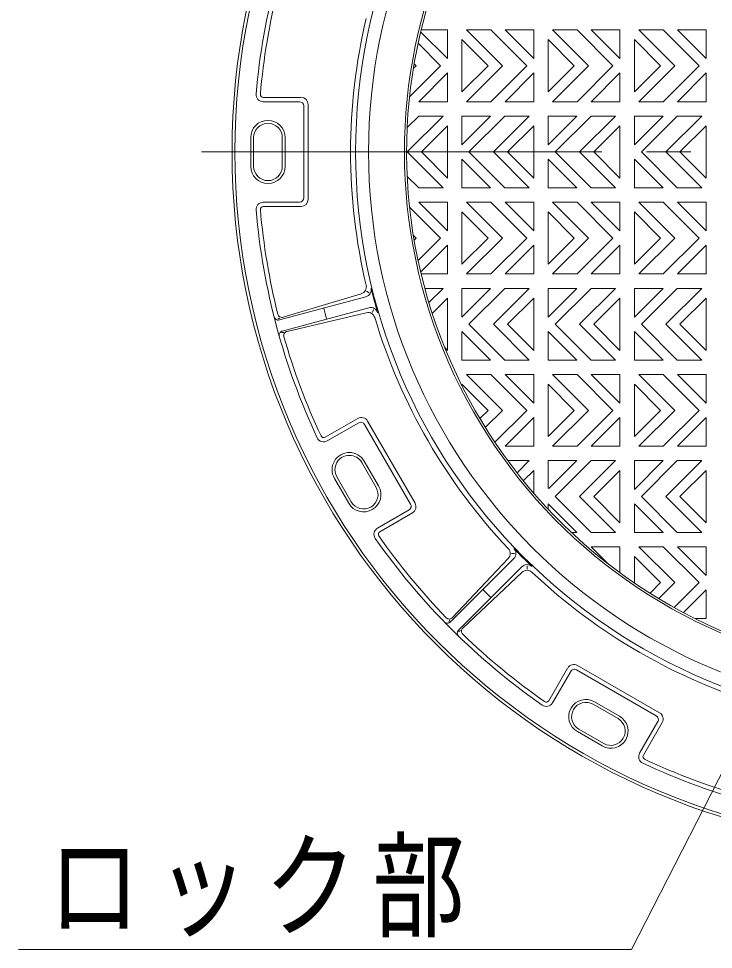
# Model space of a CAD drawing. Units: millimetres, scale not verified. Extents: x -6164 to 5771, y -4092 to 4364.
# Drawn here: x 1524 to 1993, y -1836 to -1208 of the extents above; entities that cross this region are included whole.
import ezdxf

# ---------------------------------------------------------------- set-up
doc = ezdxf.new("R2010")
doc.units = ezdxf.units.MM
doc.header["$LTSCALE"] = 30
doc.linetypes.add('CHAIN2', pattern=[12, 9, -1, 1, -1])
for name, color, linetype, lineweight in [('0-2', 3, 'Continuous', 9), ('0-A_鉄蓋', 4, 'Continuous', 9), ('0-D', 4, 'Continuous', 9)]:
    doc.layers.add(name, color=color, linetype=linetype, lineweight=lineweight)
doc.styles.add('ＭＳ ゴシック', font='')
doc.styles.get('ＭＳ ゴシック').set_extended_font_data('MS Gothic')

msp = doc.modelspace()

# ---------------------------------------------------------------- linework, layer by layer
at = {"layer": '0-A_鉄蓋'}
for p, q in [((1795.19, -1216.71), (1813.34, -1234.86)), ((1795.49, -1215.48), (1813.34, -1215.48)), ((1813.34, -1215.48), (1813.34, -1234.86)), ((1850.29, -1239.7), (1826.06, -1215.48)), ((1826.06, -1215.48), (1842.51, -1215.48)), ((1842.51, -1215.48), (1866.73, -1239.7)), ((1852.1, -1215.48), (1871.48, -1215.48)), ((1852.1, -1215.48), (1871.48, -1234.86)), ((1871.48, -1215.48), (1871.48, -1234.86)), ((1908.43, -1239.7), (1884.21, -1215.48)), ((1884.21, -1215.48), (1900.65, -1215.48)), ((1900.65, -1215.48), (1924.88, -1239.7)), ((1910.25, -1215.48), (1929.63, -1215.48)), ((1910.25, -1215.48), (1929.63, -1234.86)), ((1929.63, -1215.48), (1929.63, -1234.86)), ((1966.58, -1239.7), (1942.35, -1215.48)), ((1942.35, -1215.48), (1958.8, -1215.48)), ((1958.8, -1215.48), (1983.02, -1239.7)), ((1968.39, -1215.48), (1987.77, -1215.48)), ((1968.39, -1215.48), (1987.77, -1234.86)), ((1987.77, -1215.48), (1987.77, -1234.86)), ((1793.43, -1224.54), (1808.59, -1239.7)), ((1787.69, -1260.6), (1808.59, -1239.7)), ((1792.14, -1239.7), (1790.24, -1241.61)), ((1792.14, -1239.7), (1790.78, -1238.34)), ((1823.03, -1257.37), (1840.7, -1239.7)), ((1850.29, -1239.7), (1826.06, -1263.93)), ((1842.51, -1263.93), (1866.73, -1239.7)), ((1881.17, -1257.37), (1898.84, -1239.7)), ((1908.43, -1239.7), (1884.21, -1263.93)), ((1900.65, -1263.93), (1924.88, -1239.7)), ((1939.32, -1257.37), (1956.98, -1239.7)), ((1966.58, -1239.7), (1942.35, -1263.93)), ((1958.8, -1263.93), (1983.02, -1239.7)), ((1813.34, -1244.55), (1793.96, -1263.93)), ((1813.34, -1263.93), (1813.34, -1244.55)), ((1871.48, -1244.55), (1852.1, -1263.93)), ((1871.48, -1263.93), (1871.48, -1244.55)), ((1929.63, -1244.55), (1910.25, -1263.93)), ((1929.63, -1263.93), (1929.63, -1244.55)), ((1987.77, -1244.55), (1968.39, -1263.93)), ((1987.77, -1263.93), (1987.77, -1244.55)), ((1813.34, -1263.93), (1793.96, -1263.93)), ((1842.51, -1263.93), (1826.06, -1263.93)), ((1871.48, -1263.93), (1852.1, -1263.93)), ((1900.65, -1263.93), (1884.21, -1263.93)), ((1929.63, -1263.93), (1910.25, -1263.93)), ((1958.8, -1263.93), (1942.35, -1263.93)), ((1987.77, -1263.93), (1968.39, -1263.93)), ((1793.86, -1273.62), (1786.11, -1281.38)), ((1842.41, -1273.62), (1823.03, -1273.62)), ((1823.03, -1273.62), (1823.03, -1293)), ((1842.41, -1273.62), (1823.03, -1293)), ((1852, -1273.62), (1827.78, -1297.85)), ((1844.22, -1297.85), (1868.45, -1273.62)), ((1868.45, -1273.62), (1852, -1273.62)), ((1900.55, -1273.62), (1881.17, -1273.62)), ((1881.17, -1273.62), (1881.17, -1293)), ((1900.55, -1273.62), (1881.17, -1293)), ((1910.15, -1273.62), (1885.92, -1297.85)), ((1902.37, -1297.85), (1926.59, -1273.62)), ((1926.59, -1273.62), (1910.15, -1273.62)), ((1958.7, -1273.62), (1939.32, -1273.62)), ((1939.32, -1273.62), (1939.32, -1293)), ((1958.7, -1273.62), (1939.32, -1293)), ((1968.29, -1273.62), (1944.07, -1297.85)), ((1929.63, -1280.18), (1911.96, -1297.85)), ((1929.63, -1315.51), (1929.63, -1280.18)), ((1786.08, -1297.85), (1810.31, -1322.07)), ((1813.34, -1315.51), (1795.67, -1297.85)), ((1852, -1322.07), (1827.78, -1297.85)), ((1844.22, -1297.85), (1868.45, -1322.07)), ((1871.48, -1315.51), (1853.82, -1297.85)), ((1910.15, -1322.07), (1885.92, -1297.85)), ((1902.37, -1297.85), (1926.59, -1322.07)), ((1929.63, -1315.51), (1911.96, -1297.85)), ((1968.29, -1322.07), (1944.07, -1297.85)), ((1960.51, -1297.85), (1984.74, -1322.07)), ((1987.77, -1315.51), (1970.1, -1297.85)), ((1823.03, -1302.69), (1842.41, -1322.07)), ((1823.03, -1322.07), (1823.03, -1302.69)), ((1881.17, -1302.69), (1900.55, -1322.07)), ((1881.17, -1322.07), (1881.17, -1302.69)), ((1793.86, -1322.07), (1786.11, -1314.32)), ((1793.86, -1322.07), (1810.31, -1322.07)), ((1823.03, -1322.07), (1842.41, -1322.07)), ((1852, -1322.07), (1868.45, -1322.07)), ((1881.17, -1322.07), (1900.55, -1322.07)), ((1910.15, -1322.07), (1926.59, -1322.07)), ((1939.32, -1322.07), (1958.7, -1322.07)), ((1968.29, -1322.07), (1984.74, -1322.07)), ((1813.34, -1351.15), (1793.96, -1331.76)), ((1813.34, -1331.76), (1793.96, -1331.76)), ((1813.34, -1331.76), (1813.34, -1351.15)), ((1842.51, -1331.76), (1826.06, -1331.76)), ((1850.29, -1355.99), (1826.06, -1331.76)), ((1842.51, -1331.76), (1866.73, -1355.99)), ((1871.48, -1351.15), (1852.1, -1331.76)), ((1871.48, -1331.76), (1852.1, -1331.76)), ((1871.48, -1331.76), (1871.48, -1351.15)), ((1900.65, -1331.76), (1884.21, -1331.76)), ((1908.43, -1355.99), (1884.21, -1331.76)), ((1900.65, -1331.76), (1924.88, -1355.99)), ((1929.63, -1351.15), (1910.25, -1331.76)), ((1929.63, -1331.76), (1910.25, -1331.76)), ((1929.63, -1331.76), (1929.63, -1351.15)), ((1958.8, -1331.76), (1942.35, -1331.76)), ((1966.58, -1355.99), (1942.35, -1331.76)), ((1958.8, -1331.76), (1983.02, -1355.99)), ((1987.77, -1351.15), (1968.39, -1331.76)), ((1987.77, -1331.76), (1968.39, -1331.76)), ((1987.77, -1331.76), (1987.77, -1351.15)), ((1787.69, -1335.1), (1808.59, -1355.99)), ((1823.03, -1338.32), (1840.7, -1355.99)), ((1881.17, -1338.32), (1898.84, -1355.99)), ((1939.32, -1338.32), (1956.98, -1355.99)), ((1792.14, -1355.99), (1790.24, -1354.08)), ((1792.14, -1355.99), (1790.78, -1357.35)), ((1793.43, -1371.15), (1808.59, -1355.99)), ((1850.29, -1355.99), (1826.06, -1380.22)), ((1842.51, -1380.22), (1866.73, -1355.99)), ((1908.43, -1355.99), (1884.21, -1380.22)), ((1900.65, -1380.22), (1924.88, -1355.99)), ((1966.58, -1355.99), (1942.35, -1380.22)), ((1958.8, -1380.22), (1983.02, -1355.99)), ((1795.19, -1378.98), (1813.34, -1360.84)), ((1813.34, -1380.22), (1813.34, -1360.84)), ((1852.1, -1380.22), (1871.48, -1360.84)), ((1871.48, -1380.22), (1871.48, -1360.84)), ((1910.25, -1380.22), (1929.63, -1360.84)), ((1929.63, -1380.22), (1929.63, -1360.84)), ((1968.39, -1380.22), (1987.77, -1360.84)), ((1987.77, -1380.22), (1987.77, -1360.84)), ((1795.49, -1380.22), (1813.34, -1380.22)), ((1826.06, -1380.22), (1842.51, -1380.22)), ((1852.1, -1380.22), (1871.48, -1380.22)), ((1884.21, -1380.22), (1900.65, -1380.22)), ((1910.25, -1380.22), (1929.63, -1380.22)), ((1942.35, -1380.22), (1958.8, -1380.22)), ((1968.39, -1380.22), (1987.77, -1380.22)), ((1797.96, -1389.91), (1810.31, -1389.91)), ((1800.71, -1399.51), (1810.31, -1389.91)), ((1823.03, -1409.29), (1842.41, -1389.91)), ((1823.03, -1389.91), (1823.03, -1409.29)), ((1823.03, -1389.91), (1842.41, -1389.91)), ((1852, -1389.91), (1827.78, -1414.14)), ((1844.22, -1414.14), (1868.45, -1389.91)), ((1852, -1389.91), (1868.45, -1389.91)), ((1881.17, -1409.29), (1900.55, -1389.91)), ((1881.17, -1389.91), (1881.17, -1409.29)), ((1881.17, -1389.91), (1900.55, -1389.91)), ((1910.15, -1389.91), (1885.92, -1414.14)), ((1902.37, -1414.14), (1926.59, -1389.91)), ((1910.15, -1389.91), (1926.59, -1389.91)), ((1939.32, -1409.29), (1958.7, -1389.91)), ((1939.32, -1389.91), (1939.32, -1409.29)), ((1939.32, -1389.91), (1958.7, -1389.91)), ((1968.29, -1389.91), (1944.07, -1414.14)), ((1960.51, -1414.14), (1984.74, -1389.91)), ((1968.29, -1389.91), (1984.74, -1389.91)), ((1813.34, -1396.47), (1803, -1406.81)), ((1813.34, -1396.47), (1813.34, -1431.8)), ((1871.48, -1396.47), (1853.82, -1414.14)), ((1929.63, -1396.47), (1911.96, -1414.14)), ((1987.77, -1396.47), (1970.1, -1414.14)), ((1823.03, -1438.36), (1823.03, -1418.98)), ((1842.41, -1438.36), (1823.03, -1418.98)), ((1852, -1438.36), (1827.78, -1414.14)), ((1844.22, -1414.14), (1868.45, -1438.36)), ((1881.17, -1438.36), (1881.17, -1418.98)), ((1900.55, -1438.36), (1881.17, -1418.98)), ((1910.15, -1438.36), (1885.92, -1414.14)), ((1902.37, -1414.14), (1926.59, -1438.36)), ((1939.32, -1438.36), (1939.32, -1418.98)), ((1958.7, -1438.36), (1939.32, -1418.98)), ((1968.29, -1438.36), (1944.07, -1414.14)), ((1960.51, -1414.14), (1984.74, -1438.36)), ((1813.34, -1431.8), (1811.39, -1429.85)), ((1842.41, -1438.36), (1823.03, -1438.36)), ((1868.45, -1438.36), (1852, -1438.36)), ((1900.55, -1438.36), (1881.17, -1438.36)), ((1926.59, -1438.36), (1910.15, -1438.36)), ((1958.7, -1438.36), (1939.32, -1438.36)), ((1984.74, -1438.36), (1968.29, -1438.36)), ((1842.51, -1448.05), (1826.06, -1448.05)), ((1850.29, -1472.28), (1826.06, -1448.05)), ((1842.51, -1448.05), (1866.73, -1472.28)), ((1871.48, -1467.44), (1852.1, -1448.05)), ((1871.48, -1448.05), (1852.1, -1448.05)), ((1871.48, -1448.05), (1871.48, -1467.44)), ((1900.65, -1448.05), (1884.21, -1448.05)), ((1908.43, -1472.28), (1884.21, -1448.05)), ((1900.65, -1448.05), (1924.88, -1472.28)), ((1929.63, -1467.44), (1910.25, -1448.05)), ((1929.63, -1448.05), (1910.25, -1448.05)), ((1929.63, -1448.05), (1929.63, -1467.44)), ((1958.8, -1448.05), (1942.35, -1448.05)), ((1966.58, -1472.28), (1942.35, -1448.05)), ((1958.8, -1448.05), (1983.02, -1472.28)), ((1987.77, -1467.44), (1968.39, -1448.05)), ((1987.77, -1448.05), (1968.39, -1448.05)), ((1987.77, -1448.05), (1987.77, -1467.44)), ((1823.03, -1454.61), (1823.03, -1455.62)), ((1823.03, -1454.61), (1840.7, -1472.28)), ((1881.17, -1454.61), (1898.84, -1472.28)), ((1939.32, -1454.61), (1956.98, -1472.28)), ((1835.16, -1477.81), (1840.7, -1472.28)), ((1850.29, -1472.28), (1838.79, -1483.78)), ((1845.24, -1493.78), (1866.73, -1472.28)), ((1908.43, -1472.28), (1884.21, -1496.51)), ((1900.65, -1496.51), (1924.88, -1472.28)), ((1966.58, -1472.28), (1942.35, -1496.51)), ((1958.8, -1496.51), (1983.02, -1472.28)), ((1852.1, -1496.51), (1871.48, -1477.13)), ((1871.48, -1496.51), (1871.48, -1477.13)), ((1910.25, -1496.51), (1929.63, -1477.13)), ((1968.39, -1496.51), (1987.77, -1477.13)), ((1987.77, -1496.51), (1987.77, -1477.13)), ((1852.1, -1496.51), (1871.48, -1496.51)), ((1884.21, -1496.51), (1900.65, -1496.51)), ((1942.35, -1496.51), (1958.8, -1496.51)), ((1968.39, -1496.51), (1987.77, -1496.51)), ((1853.94, -1506.2), (1868.45, -1506.2)), ((1860.19, -1514.46), (1868.45, -1506.2)), ((1881.17, -1506.2), (1900.55, -1506.2)), ((1881.17, -1506.2), (1881.17, -1525.09)), ((1881.64, -1525.12), (1900.55, -1506.2)), ((1910.15, -1506.2), (1885.92, -1530.42)), ((1902.37, -1530.42), (1926.59, -1506.2)), ((1910.15, -1506.2), (1926.59, -1506.2)), ((1939.32, -1525.58), (1958.7, -1506.2)), ((1939.32, -1506.2), (1939.32, -1525.58)), ((1939.32, -1506.2), (1958.7, -1506.2)), ((1968.29, -1506.2), (1944.07, -1530.42)), ((1960.51, -1530.42), (1984.74, -1506.2)), ((1968.29, -1506.2), (1984.74, -1506.2)), ((1871.48, -1512.76), (1864.44, -1519.8)), ((1871.48, -1512.76), (1871.48, -1528.21)), ((1929.63, -1512.76), (1911.96, -1530.42)), ((1987.77, -1512.76), (1970.1, -1530.42)), ((1910.15, -1554.65), (1885.92, -1530.42)), ((1902.37, -1530.42), (1926.59, -1554.65)), ((1968.29, -1554.65), (1944.07, -1530.42)), ((1960.51, -1530.42), (1984.74, -1554.65)), ((1900.55, -1554.65), (1881.17, -1535.27)), ((1881.17, -1538.96), (1881.17, -1535.27)), ((1939.32, -1554.65), (1939.32, -1535.27)), ((1958.7, -1554.65), (1939.32, -1535.27)), ((1900.55, -1554.65), (1896.86, -1554.65)), ((1926.59, -1554.65), (1910.15, -1554.65)), ((1958.7, -1554.65), (1939.32, -1554.65)), ((1984.74, -1554.65), (1968.29, -1554.65)), ((1929.63, -1564.34), (1910.25, -1564.34)), ((1922.13, -1576.23), (1910.25, -1564.34)), ((1929.63, -1564.34), (1929.63, -1581.88)), ((1958.8, -1564.34), (1942.35, -1564.34)), ((1966.58, -1588.57), (1942.35, -1564.34)), ((1958.8, -1564.34), (1983.02, -1588.57)), ((1987.77, -1583.72), (1968.39, -1564.34)), ((1987.77, -1564.34), (1968.39, -1564.34)), ((1987.77, -1564.34), (1987.77, -1583.72)), ((1939.32, -1570.9), (1956.98, -1588.57)), ((1939.32, -1570.9), (1939.32, -1588.74)), ((1949.88, -1595.68), (1956.98, -1588.57)), ((1966.58, -1588.57), (1955.8, -1599.34)), ((1966.21, -1605.39), (1983.02, -1588.57)), ((1972.41, -1608.77), (1987.77, -1593.41)), ((1987.77, -1612.8), (1987.77, -1593.41)), ((1980.2, -1612.8), (1987.77, -1612.8))]:
    msp.add_line(p, q, dxfattribs=at)
at = {"layer": '0-A_鉄蓋', "color": 3}
for p, q in [((1714.49, -1261.02), (1689.03, -1261.02)), ((1713.52, -1263.93), (1689.03, -1263.93)), ((1716.43, -1328.86), (1716.43, -1266.84)), ((1719.34, -1265.87), (1719.34, -1329.83)), ((1680.58, -1307.54), (1680.58, -1288.16)), ((1682.51, -1307.54), (1682.51, -1288.16)), ((1701.9, -1307.54), (1701.9, -1288.16)), ((1703.83, -1307.54), (1703.83, -1288.16)), ((1713.52, -1331.76), (1689.03, -1331.76)), ((1714.49, -1334.67), (1689.03, -1334.67)), ((1702.52, -1409.41), (1755.13, -1393.59)), ((1760.49, -1392.87), (1758.67, -1391.74)), ((1758.27, -1395.58), (1699.89, -1411.22)), ((1760.28, -1403.07), (1701.89, -1418.71)), ((1705.08, -1418.95), (1758.55, -1406.35)), ((1763.56, -1404.3), (1762.54, -1406.19)), ((1698.87, -1410.77), (1700.27, -1409.85)), ((1701.23, -1419.61), (1702.91, -1419.71)), ((1752.82, -1477.7), (1730.76, -1490.43)), ((1753.43, -1480.7), (1732.22, -1492.95)), ((1788.41, -1535.48), (1757.4, -1481.76)), ((1759.44, -1479.47), (1791.41, -1534.86)), ((1765.16, -1524.28), (1755.47, -1507.5)), ((1766.84, -1523.31), (1757.15, -1506.53)), ((1746.7, -1534.94), (1737.01, -1518.16)), ((1748.38, -1533.97), (1738.69, -1517.19)), ((1787.35, -1539.45), (1766.14, -1551.7)), ((1789.64, -1541.48), (1767.59, -1554.21)), ((1858.57, -1568.88), (1856.43, -1568.81)), ((1858.01, -1572.34), (1815.27, -1615.08)), ((1816.65, -1612.19), (1854.29, -1572.19)), ((1863.49, -1577.82), (1820.75, -1620.56)), ((1823.63, -1619.18), (1863.64, -1581.53)), ((1866.95, -1577.25), (1867.01, -1579.39)), ((1814.16, -1615.2), (1814.91, -1613.7)), ((1820.63, -1621.67), (1822.13, -1620.91)), ((1900.96, -1644.41), (1956.35, -1676.39)), ((1894.34, -1646.18), (1881.61, -1668.24)), ((1896.38, -1648.48), (1884.13, -1669.69)), ((1954.06, -1678.42), (1900.35, -1647.41)), ((1928.33, -1680.35), (1911.54, -1670.66)), ((1929.3, -1678.67), (1912.51, -1668.98)), ((1955.12, -1682.39), (1942.88, -1703.61)), ((1958.13, -1683.01), (1945.39, -1705.06)), ((1917.67, -1698.81), (1900.88, -1689.12)), ((1918.64, -1697.14), (1901.85, -1687.44))]:
    msp.add_line(p, q, dxfattribs=at)
at = {"layer": '0-A_鉄蓋'}
for points in [[(1823.03, -1257.37), (1823.03, -1222.04), (1840.7, -1239.7)], [(1881.17, -1257.37), (1881.17, -1222.04), (1898.84, -1239.7)], [(1939.32, -1257.37), (1939.32, -1222.04), (1956.98, -1239.7)], [(1786.08, -1297.85), (1810.31, -1273.62), (1793.86, -1273.62)], [(1960.51, -1297.85), (1984.74, -1273.62), (1968.29, -1273.62)], [(1813.34, -1315.51), (1813.34, -1280.18), (1795.67, -1297.85)], [(1871.48, -1315.51), (1871.48, -1280.18), (1853.82, -1297.85)], [(1987.77, -1315.51), (1987.77, -1280.18), (1970.1, -1297.85)], [(1939.32, -1322.07), (1939.32, -1302.69), (1958.7, -1322.07)], [(1823.03, -1338.32), (1823.03, -1373.66), (1840.7, -1355.99)], [(1881.17, -1338.32), (1881.17, -1373.66), (1898.84, -1355.99)], [(1939.32, -1338.32), (1939.32, -1373.66), (1956.98, -1355.99)], [(1871.48, -1396.47), (1871.48, -1431.8), (1853.82, -1414.14)], [(1929.63, -1396.47), (1929.63, -1431.8), (1911.96, -1414.14)], [(1987.77, -1396.47), (1987.77, -1431.8), (1970.1, -1414.14)], [(1881.17, -1454.61), (1881.17, -1489.95), (1898.84, -1472.28)], [(1939.32, -1454.61), (1939.32, -1489.95), (1956.98, -1472.28)], [(1910.25, -1496.51), (1929.63, -1496.51), (1929.63, -1477.13)], [(1929.63, -1512.76), (1929.63, -1548.09), (1911.96, -1530.42)], [(1987.77, -1512.76), (1987.77, -1548.09), (1970.1, -1530.42)]]:
    msp.add_lwpolyline(points, dxfattribs=at)
at = {"layer": '0-A_鉄蓋', "color": 3}
for radius in [470, 468.06, 386.66]:
    msp.add_circle((2137.98, -1297.85), radius, dxfattribs=at)
at = {"layer": '0-A_鉄蓋', "color": 7}
msp.add_circle((2137.98, -1297.85), 377.94, dxfattribs=at)
at = {"layer": '0-A_鉄蓋', "color": 3}
for centre, radius, start, end in [((2137.98, -1297.85), 455.46, 154.93474, 175.06522), ((2137.98, -1297.85), 452.56, 165.99956, 175.0652), ((2137.98, -1297.85), 390.05, 166.66153, 193.33844), ((1689.03, -1259.08), 4.84, 175.06541, 270), ((1689.03, -1259.08), 1.94, 175.06494, 270), ((1714.49, -1265.87), 4.84, 0, 90), ((1713.52, -1266.84), 2.91, 0, 90), ((1692.2, -1288.16), 11.63, 0, 180), ((1692.2, -1288.16), 9.69, 0, 180), ((1692.2, -1307.54), 11.63, 180, 0), ((1692.2, -1307.54), 9.69, 180, 0), ((1689.03, -1336.61), 4.84, 90, 184.93459), ((1713.52, -1328.86), 2.91, 270, 0), ((1714.49, -1329.83), 4.84, 270, 0), ((2137.98, -1297.85), 455.46, 184.93472, 205.06522), ((1689.03, -1336.61), 1.94, 90, 184.93506), ((2137.98, -1297.85), 452.56, 184.93474, 194.00038), ((1753.73, -1388.95), 4.84, 286.7406, 13.33865), ((1757.02, -1390.9), 4.84, 285.00012, 13.72559), ((2137.98, -1297.85), 387.31, 193.72566, 196.27438), ((2137.98, -1297.85), 421.55, 194.4731, 195.52682), ((1759.66, -1411.07), 4.84, 16.66159, 103.25964), ((1761.53, -1407.75), 4.84, 16.27466, 105.00012), ((1699.13, -1408.41), 2.91, 194.14122, 285), ((1701.69, -1406.63), 2.91, 194.00069, 286.74048), ((2137.98, -1297.85), 390.05, 196.66151, 223.33846), ((1702.65, -1421.52), 2.91, 105, 195.85878), ((1705.75, -1421.78), 2.91, 103.25952, 195.99931), ((2137.98, -1297.85), 452.56, 195.99957, 205.06522), ((1755.24, -1481.89), 4.84, 30, 120), ((1754.88, -1483.22), 2.91, 30, 120), ((1729.8, -1488.75), 4.84, 205.06541, 300), ((1729.8, -1488.75), 1.94, 205.06494, 300), ((1747.08, -1512.34), 11.63, 30, 210), ((1747.08, -1512.34), 9.69, 30, 210), ((1756.77, -1529.13), 11.63, 210, 30), ((1756.77, -1529.13), 9.69, 210, 30), ((1785.89, -1536.93), 2.91, 300, 30), ((1787.22, -1537.28), 4.84, 300, 30), ((1768.56, -1555.89), 4.84, 120, 214.93459), ((1768.56, -1555.89), 1.94, 120, 214.93506), ((2137.98, -1297.85), 452.56, 214.93474, 224.00038), ((2137.98, -1297.85), 455.46, 214.93472, 235.06523), ((1850.76, -1568.87), 4.84, 316.7406, 43.33865), ((1854.58, -1568.91), 4.84, 315.00012, 43.72559), ((2137.98, -1297.85), 387.31, 223.72566, 226.27438), ((1866.91, -1581.24), 4.84, 46.27466, 135.00012), ((1866.96, -1585.06), 4.84, 46.66159, 133.25964), ((2137.98, -1297.85), 390.05, 226.66153, 253.33846), ((2137.98, -1297.85), 421.55, 224.4731, 225.52682), ((1814.53, -1610.2), 2.91, 224.00069, 316.74048), ((1813.21, -1613.02), 2.91, 224.14122, 315), ((1822.8, -1622.61), 2.91, 135, 225.85878), ((1825.62, -1621.3), 2.91, 133.25952, 225.99931), ((2137.98, -1297.85), 452.56, 225.99957, 235.06522), ((1898.54, -1648.61), 4.84, 60, 150), ((1898.89, -1649.93), 2.91, 60, 150), ((1879.93, -1667.27), 4.84, 235.06541, 330), ((1879.93, -1667.27), 1.94, 235.06494, 330), ((1906.7, -1679.05), 11.63, 60, 240), ((1906.7, -1679.05), 9.69, 60, 240), ((1953.93, -1680.59), 4.84, 330, 60), ((1923.48, -1688.74), 11.63, 240, 60), ((1923.48, -1688.74), 9.69, 240, 60), ((1952.61, -1680.94), 2.91, 330, 60), ((1947.07, -1706.03), 4.84, 150, 244.93459), ((1947.07, -1706.03), 1.94, 150, 244.93506), ((2137.98, -1297.85), 452.56, 244.93477, 254.00038), ((2137.98, -1297.85), 455.46, 244.93474, 265.06523)]:
    msp.add_arc(centre, radius, start, end, dxfattribs=at)
at = {"layer": '0-A_鉄蓋', "color": 7}
for radius, start, end in [(353.71, 154.99203, 249.57628), (352.26, 155.25223, 249.23706)]:
    msp.add_arc((2137.98, -1297.85), radius, start, end, dxfattribs=at)
at = {"layer": '0-D', "color": 7, "linetype": 'CHAIN2'}
msp.add_line((2637.42, -1297.85), (1644.17, -1297.85), dxfattribs=at)
at = {"layer": '0-D', "color": 7}
msp.add_lwpolyline([(2044.85, -1626.12), (1937.38, -1836.09), (1524.05, -1836.09)], dxfattribs=at)

# ---------------------------------------------------------------- texts
at = {"layer": '0-2', "color": 7, "insert": (1543.8, -1827.95), "char_height": 57.15, "attachment_point": 7, "style": 'ＭＳ ゴシック'}
msp.add_mtext('\\T1.17;\\W0.8;ロック部', dxfattribs=at)

doc.saveas('drawing.dxf')
